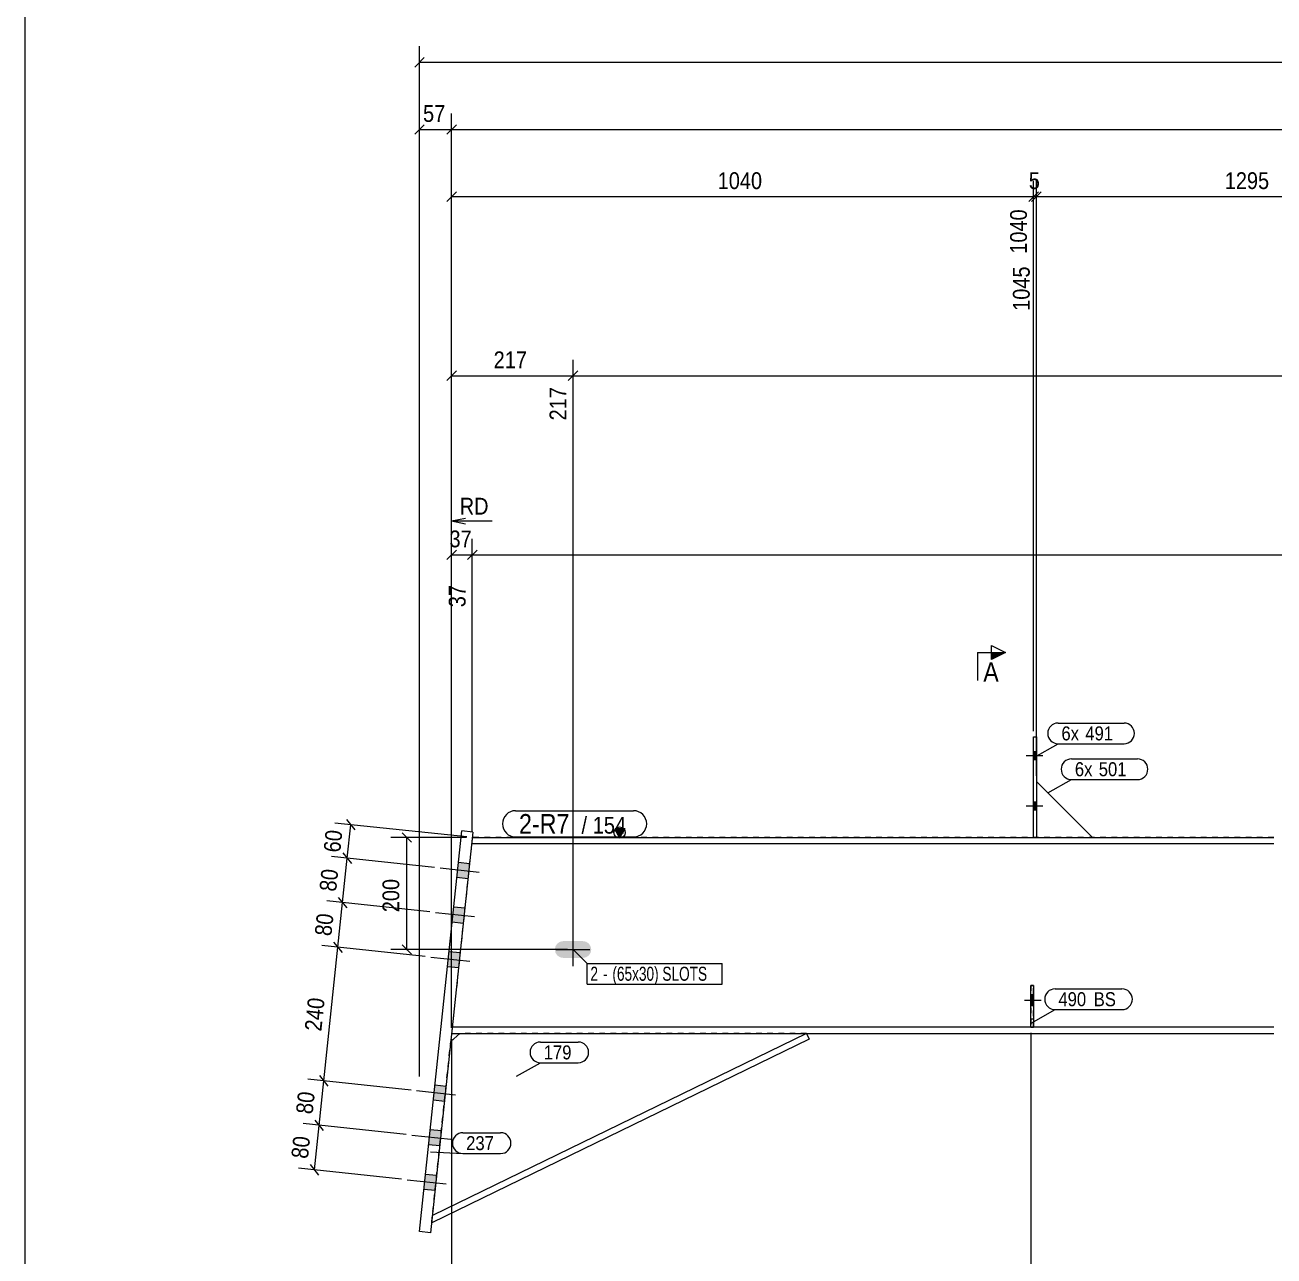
# Model space of a CAD drawing. Header units: millimetres. Extents: x 2 to 825, y 1 to 579.
# Drawn here: x 5 to 228.1, y 197.8 to 417.7 of the extents above; entities that cross this region are included whole.
import ezdxf

# ---------------------------------------------------------------- set-up
doc = ezdxf.new("R2010")
doc.units = ezdxf.units.MM
for name, pattern in [('XKITLINE00', [0]), ('XKITLINE01', [4, 1, -1, 1, -1]), ('XKITLINE02', [4, 2, -2])]:
    doc.linetypes.add(name, pattern=pattern)
for name, color, linetype, lineweight in [('Bolt', 3, 'Continuous', 0), ('BoltMark', 7, 'Continuous', 0), ('Dimensions', 7, 'Continuous', 0), ('DrawingSheet', 5, 'Continuous', 0), ('Part', 2, 'Continuous', 0), ('PartMark', 7, 'Continuous', 0), ('Section', 6, 'Continuous', 0)]:
    doc.layers.add(name, color=color, linetype=linetype, lineweight=lineweight)
doc.styles.add('ARIAL', font='ARIAL.TTF')
doc.styles.add('ARIAL_NARROW', font='ARIALN.TTF')

# ---------------------------------------------------------------- blocks, each defined once
blk = doc.blocks.new('*A4')
at = {"layer": 'Bolt'}
blk.add_hatch(color=3, dxfattribs=at).paths.add_polyline_path([(106.17, 252.54), (106.05, 251.97), (105.73, 251.48), (105.24, 251.15), (104.67, 251.04), (101.17, 251.04), (100.59, 251.15), (100.11, 251.48), (99.78, 251.97), (99.67, 252.54), (99.78, 253.11), (100.11, 253.6), (100.59, 253.93), (101.17, 254.04), (104.67, 254.04), (105.24, 253.93), (105.73, 253.6), (106.05, 253.11)], flags=17)
at = {"layer": 'Bolt', "color": 3, "linetype": 'XKITLINE00', "lineweight": 0}
for p, q in [((102.92, 249.54), (102.92, 255.54)), ((99.92, 252.54), (105.92, 252.54))]:
    blk.add_line(p, q, dxfattribs=at)
blk = doc.blocks.new('*A16')
at = {"layer": 'Bolt'}
for points in [[(185.2, 287.84), (185.7, 287.84), (185.7, 286.44), (185.2, 286.44)], [(185.2, 287.84), (185.7, 287.84), (185.7, 286.44), (185.2, 286.44)], [(185.2, 278.84), (185.7, 278.84), (185.7, 277.44), (185.2, 277.44)], [(185.2, 278.84), (185.7, 278.84), (185.7, 277.44), (185.2, 277.44)]]:
    blk.add_hatch(color=3, dxfattribs=at).paths.add_polyline_path(points, flags=17)
at = {"layer": 'Bolt', "color": 3, "linetype": 'XKITLINE00', "lineweight": 0}
for p, q in [((186.86, 287.14), (183.86, 287.14)), ((186.86, 287.14), (183.86, 287.14)), ((185.7, 287.84), (185.2, 287.84)), ((185.7, 287.84), (185.2, 287.84)), ((185.7, 286.44), (185.2, 286.44)), ((185.7, 286.44), (185.2, 286.44)), ((186.86, 278.14), (183.86, 278.14)), ((186.86, 278.14), (183.86, 278.14)), ((185.7, 278.84), (185.2, 278.84)), ((185.7, 278.84), (185.2, 278.84)), ((185.7, 277.44), (185.2, 277.44)), ((185.7, 277.44), (185.2, 277.44))]:
    blk.add_line(p, q, dxfattribs=at)
blk = doc.blocks.new('*A17')
at = {"layer": 'Bolt'}
blk.add_hatch(color=3, dxfattribs=at).paths.add_polyline_path([(185.2, 242.46), (184.7, 242.46), (184.7, 244.42), (185.2, 244.42)], flags=17)
at = {"layer": 'Bolt', "color": 3, "linetype": 'XKITLINE00', "lineweight": 0}
for p, q in [((186.55, 243.44), (183.55, 243.44)), ((185.2, 244.42), (184.7, 244.42)), ((185.2, 242.46), (184.7, 242.46))]:
    blk.add_line(p, q, dxfattribs=at)
blk = doc.blocks.new('*A18')
at = {"layer": 'Bolt', "color": 3, "linetype": 'XKITLINE02', "lineweight": 0}
for p, q in [((186.55, 243.44), (183.55, 243.44)), ((185.2, 244.42), (184.7, 244.42)), ((185.2, 242.46), (184.7, 242.46))]:
    blk.add_line(p, q, dxfattribs=at)
blk = doc.blocks.new('*A19')
at = {"layer": 'Bolt'}
for points in [[(84.14, 265.23), (82.15, 265.44), (82.44, 268.13), (84.43, 267.92)], [(84.14, 265.23), (82.15, 265.44), (82.44, 268.13), (84.43, 267.92)], [(83.3, 257.27), (81.31, 257.48), (81.6, 260.17), (83.59, 259.96)], [(83.3, 257.27), (81.31, 257.48), (81.6, 260.17), (83.59, 259.96)], [(82.46, 249.32), (80.48, 249.53), (80.76, 252.21), (82.75, 252)], [(82.46, 249.32), (80.48, 249.53), (80.76, 252.21), (82.75, 252)], [(79.95, 225.45), (77.96, 225.66), (78.24, 228.35), (80.23, 228.14)], [(79.95, 225.45), (77.96, 225.66), (78.24, 228.35), (80.23, 228.14)], [(79.11, 217.5), (77.12, 217.71), (77.4, 220.39), (79.39, 220.18)], [(79.11, 217.5), (77.12, 217.71), (77.4, 220.39), (79.39, 220.18)], [(78.27, 209.54), (76.28, 209.75), (76.56, 212.43), (78.55, 212.22)], [(78.27, 209.54), (76.28, 209.75), (76.56, 212.43), (78.55, 212.22)]]:
    blk.add_hatch(color=3, dxfattribs=at).paths.add_polyline_path(points, flags=17)
at = {"layer": 'Bolt', "color": 3, "linetype": 'XKITLINE00', "lineweight": 0}
for p, q in [((82.44, 268.13), (84.43, 267.92)), ((82.44, 268.13), (84.43, 267.92)), ((79.16, 267.11), (86.12, 266.38)), ((79.16, 267.11), (86.12, 266.38)), ((82.15, 265.44), (84.14, 265.23)), ((82.15, 265.44), (84.14, 265.23)), ((78.32, 259.16), (85.29, 258.42)), ((78.32, 259.16), (85.29, 258.42)), ((81.6, 260.17), (83.59, 259.96)), ((81.6, 260.17), (83.59, 259.96)), ((81.31, 257.48), (83.3, 257.27)), ((81.31, 257.48), (83.3, 257.27)), ((80.76, 252.21), (82.75, 252)), ((80.76, 252.21), (82.75, 252)), ((77.48, 251.2), (84.45, 250.47)), ((77.48, 251.2), (84.45, 250.47)), ((80.48, 249.53), (82.46, 249.32)), ((80.48, 249.53), (82.46, 249.32)), ((78.24, 228.35), (80.23, 228.14)), ((78.24, 228.35), (80.23, 228.14)), ((74.97, 227.33), (81.93, 226.6)), ((74.97, 227.33), (81.93, 226.6)), ((77.96, 225.66), (79.95, 225.45)), ((77.96, 225.66), (79.95, 225.45)), ((74.13, 219.38), (81.09, 218.64)), ((74.13, 219.38), (81.09, 218.64)), ((77.4, 220.39), (79.39, 220.18)), ((77.4, 220.39), (79.39, 220.18)), ((77.12, 217.71), (79.11, 217.5)), ((77.12, 217.71), (79.11, 217.5)), ((76.56, 212.43), (78.55, 212.22)), ((76.56, 212.43), (78.55, 212.22)), ((73.29, 211.42), (80.25, 210.69)), ((73.29, 211.42), (80.25, 210.69)), ((76.28, 209.75), (78.27, 209.54)), ((76.28, 209.75), (78.27, 209.54))]:
    blk.add_line(p, q, dxfattribs=at)
blk = doc.blocks.new('*A22')
at = {"layer": 'Part'}
blk.add_hatch(color=2, dxfattribs=at).paths.add_polyline_path([(110.42, 273.94), (112.02, 273.94), (111.22, 272.54)], flags=17)
at = {"layer": 'Part', "color": 7, "linetype": 'XKITLINE01', "lineweight": 0}
for p, q in [((84.91, 272.54), (81.22, 237.54)), ((228.1, 272.54), (84.91, 272.54))]:
    blk.add_line(p, q, dxfattribs=at)
at = {"layer": 'Part', "color": 2, "linetype": 'XKITLINE00', "lineweight": 0}
for p, q in [((84.91, 272.54), (228.1, 272.54)), ((111.22, 272.54), (110.42, 273.94)), ((110.42, 273.94), (112.02, 273.94)), ((112.02, 273.94), (111.22, 272.54)), ((228.1, 271.44), (84.8, 271.44)), ((81.22, 237.54), (228.1, 237.54)), ((228.1, 238.64), (81.34, 238.64))]:
    blk.add_line(p, q, dxfattribs=at)
blk.add_circle((111.22, 273.44), 1, dxfattribs=at)
blk = doc.blocks.new('*A39')
at = {"layer": 'Part', "color": 2, "linetype": 'XKITLINE00', "lineweight": 0}
for p, q in [((185.2, 272.54), (185.2, 290.54)), ((185.2, 290.54), (185.7, 290.54)), ((185.7, 290.54), (185.7, 272.54))]:
    blk.add_line(p, q, dxfattribs=at)
at = {"layer": 'Part', "color": 7, "linetype": 'XKITLINE01', "lineweight": 0}
blk.add_line((185.7, 272.54), (185.2, 272.54), dxfattribs=at)
blk = doc.blocks.new('*A40')
at = {"layer": 'Part', "color": 2, "linetype": 'XKITLINE00', "lineweight": 0}
blk.add_line((195.7, 272.54), (185.7, 282.54), dxfattribs=at)
at = {"layer": 'Part', "color": 7, "linetype": 'XKITLINE01', "lineweight": 0}
for p, q in [((185.7, 282.54), (185.7, 272.54)), ((185.7, 272.54), (195.7, 272.54))]:
    blk.add_line(p, q, dxfattribs=at)
blk = doc.blocks.new('*A41')
at = {"layer": 'Part', "color": 2, "linetype": 'XKITLINE00', "lineweight": 0}
for p, q in [((184.7, 238.64), (184.7, 246.14)), ((184.7, 246.14), (185.2, 246.14)), ((185.2, 246.14), (185.2, 238.64))]:
    blk.add_line(p, q, dxfattribs=at)
at = {"layer": 'Part', "color": 7, "linetype": 'XKITLINE01', "lineweight": 0}
for p, q in [((184.7, 240.14), (185.2, 240.14)), ((185.2, 238.64), (184.7, 238.64))]:
    blk.add_line(p, q, dxfattribs=at)
blk = doc.blocks.new('*A42')
at = {"layer": 'Part', "color": 7, "linetype": 'XKITLINE01', "lineweight": 0}
for p, q in [((184.7, 246.14), (184.7, 238.64)), ((185.2, 246.14), (184.7, 246.14)), ((185.2, 238.64), (185.2, 246.14)), ((184.7, 240.14), (185.2, 240.14)), ((184.7, 238.64), (185.2, 238.64))]:
    blk.add_line(p, q, dxfattribs=at)
blk = doc.blocks.new('*A43')
at = {"layer": 'Part', "color": 2, "linetype": 'XKITLINE00', "lineweight": 0}
for p, q in [((75.48, 202.14), (83.03, 273.74)), ((85.02, 273.53), (77.47, 201.93)), ((85.02, 273.53), (83.03, 273.74)), ((77.47, 201.93), (75.48, 202.14))]:
    blk.add_line(p, q, dxfattribs=at)
blk = doc.blocks.new('*A44')
at = {"layer": 'Part', "color": 2, "linetype": 'XKITLINE00', "lineweight": 0}
for p, q in [((145.1, 236.55), (77.66, 203.73)), ((144.62, 237.54), (77.79, 205.02)), ((81.07, 236.09), (82.68, 237.54)), ((144.62, 237.54), (145.1, 236.55))]:
    blk.add_line(p, q, dxfattribs=at)
at = {"layer": 'Part', "color": 7, "linetype": 'XKITLINE01', "lineweight": 0}
for p, q in [((144.62, 237.54), (82.68, 237.54)), ((77.66, 203.73), (81.07, 236.09))]:
    blk.add_line(p, q, dxfattribs=at)
blk = doc.blocks.new('*A125')
at = {"layer": 'DrawingSheet', "color": 5, "linetype": 'XKITLINE00', "lineweight": 0}
blk.add_line((5, 579), (5, 5), dxfattribs=at)
blk = doc.blocks.new('*A133')
at = {"layer": 'Dimensions', "color": 7, "linetype": 'XKITLINE00', "lineweight": 0}
for p, q in [((75.48, 229.83), (75.48, 413.89)), ((76.33, 411.89), (74.63, 410.19)), ((75.48, 411.04), (629.58, 411.04))]:
    blk.add_line(p, q, dxfattribs=at)
at = {"layer": 'Dimensions', "color": 3}
blk.add_point((75.48, 411.04), dxfattribs=at)
blk = doc.blocks.new('*A134')
at = {"layer": 'Dimensions', "color": 7, "linetype": 'XKITLINE00', "lineweight": 0}
for p, q in [((75.48, 229.83), (75.48, 401.89)), ((81.22, 238.54), (81.22, 401.89)), ((76.33, 399.89), (74.63, 398.19)), ((82.07, 399.89), (80.37, 398.19)), ((75.48, 399.04), (81.22, 399.04))]:
    blk.add_line(p, q, dxfattribs=at)
at = {"layer": 'Dimensions', "color": 3}
for p in [(75.48, 399.04), (81.22, 399.04)]:
    blk.add_point(p, dxfattribs=at)
at = {"layer": 'Dimensions', "color": 3, "style": 'ARIAL', "width": 0.85}
blk.add_text('57', height=3, dxfattribs=at).set_placement((76.12, 400.39))
blk = doc.blocks.new('*A135')
at = {"layer": 'Dimensions', "color": 7, "linetype": 'XKITLINE00', "lineweight": 0}
for p, q in [((83.92, 272.64), (60.36, 275.13)), ((62.44, 275.76), (63.95, 273.9)), ((62.57, 268.86), (63.2, 274.83)), ((78.17, 267.22), (59.74, 269.16)), ((61.81, 269.8), (63.32, 267.93))]:
    blk.add_line(p, q, dxfattribs=at)
at = {"layer": 'Dimensions', "color": 3}
for p in [(63.2, 274.83), (62.57, 268.86)]:
    blk.add_point(p, dxfattribs=at)
at = {"layer": 'Dimensions', "color": 3, "style": 'ARIAL', "width": 0.85}
blk.add_text('60', height=3, rotation=83.9784, dxfattribs=at).set_placement((61.31, 269.78))
blk = doc.blocks.new('*A136')
at = {"layer": 'Dimensions', "color": 7, "linetype": 'XKITLINE00', "lineweight": 0}
for p, q in [((83.91, 272.54), (70.37, 272.54)), ((72.37, 273.39), (74.07, 271.69)), ((73.22, 252.54), (73.22, 272.54)), ((101.92, 252.54), (70.37, 252.54)), ((72.37, 253.39), (74.07, 251.69))]:
    blk.add_line(p, q, dxfattribs=at)
at = {"layer": 'Dimensions', "color": 3}
for p in [(73.22, 272.54), (73.22, 252.54)]:
    blk.add_point(p, dxfattribs=at)
at = {"layer": 'Dimensions', "color": 3, "style": 'ARIAL', "width": 0.85}
blk.add_text('200', height=3, rotation=90.0002, dxfattribs=at).set_placement((71.87, 259.2))
blk = doc.blocks.new('*A137')
at = {"layer": 'PartMark', "color": 7, "linetype": 'XKITLINE00', "lineweight": 0}
for p, q in [((83.22, 219.8), (89.98, 219.8)), ((77.43, 216.4), (83.22, 216.1)), ((83.22, 216.1), (89.98, 216.1))]:
    blk.add_line(p, q, dxfattribs=at)
for centre, start, end in [((83.22, 217.95), 90, 270), ((89.98, 217.95), 270, 90)]:
    blk.add_arc(centre, 1.85, start, end, dxfattribs=at)
at = {"layer": 'PartMark', "color": 3, "style": 'ARIAL', "width": 0.85}
blk.add_text('237', height=2.5, dxfattribs=at).set_placement((83.82, 216.7))
blk = doc.blocks.new('*A138')
at = {"layer": 'Section'}
for points in [[(177.7, 305.61), (180.2, 305.61), (177.7, 304.36)], [(177.7, 184.43), (180.2, 183.18), (177.7, 183.18)]]:
    blk.add_hatch(color=3, dxfattribs=at).paths.add_polyline_path(points, flags=17)
at = {"layer": 'Section', "color": 3, "linetype": 'XKITLINE00', "lineweight": 0}
for p, q in [((177.7, 304.36), (177.7, 306.86)), ((177.7, 306.86), (180.2, 305.61)), ((180.2, 305.61), (177.7, 304.36)), ((180.2, 183.18), (177.7, 184.43)), ((177.7, 184.43), (177.7, 181.93)), ((180.2, 183.18), (177.7, 181.93))]:
    blk.add_line(p, q, dxfattribs=at)
at = {"layer": 'Section', "color": 1, "linetype": 'XKITLINE00', "lineweight": 0}
for p, q in [((175.2, 305.61), (175.2, 300.61)), ((175.2, 305.61), (180.2, 305.61)), ((175.2, 183.18), (175.2, 188.18)), ((175.2, 183.18), (180.2, 183.18))]:
    blk.add_line(p, q, dxfattribs=at)
at = {"layer": 'Section', "color": 7, "style": 'ARIAL', "width": 0.85}
for p in [(176.2, 300.36), (176.2, 184.93)]:
    blk.add_text('A', height=3.5, dxfattribs=at).set_placement(p)
blk = doc.blocks.new('*A141')
at = {"layer": 'Dimensions', "color": 7, "linetype": 'XKITLINE00', "lineweight": 0}
for p, q in [((73.13, 219.48), (54.7, 221.43)), ((56.7, 213.17), (57.53, 221.13)), ((56.78, 222.06), (58.29, 220.2)), ((72.29, 211.53), (53.86, 213.47)), ((55.94, 214.11), (57.45, 212.24))]:
    blk.add_line(p, q, dxfattribs=at)
at = {"layer": 'Dimensions', "color": 3}
for p in [(57.53, 221.13), (56.7, 213.17)]:
    blk.add_point(p, dxfattribs=at)
at = {"layer": 'Dimensions', "color": 3, "style": 'ARIAL', "width": 0.85}
blk.add_text('80', height=3, rotation=83.9784, dxfattribs=at).set_placement((55.54, 215.08))
blk = doc.blocks.new('*A142')
at = {"layer": 'Dimensions', "color": 7, "linetype": 'XKITLINE00', "lineweight": 0}
for p, q in [((57.62, 230.02), (59.13, 228.15)), ((73.97, 227.44), (55.54, 229.38)), ((57.53, 221.13), (58.37, 229.08)), ((73.13, 219.48), (54.7, 221.43)), ((56.78, 222.06), (58.29, 220.2))]:
    blk.add_line(p, q, dxfattribs=at)
at = {"layer": 'Dimensions', "color": 3}
for p in [(58.37, 229.08), (57.53, 221.13)]:
    blk.add_point(p, dxfattribs=at)
at = {"layer": 'Dimensions', "color": 3, "style": 'ARIAL', "width": 0.85}
blk.add_text('80', height=3, rotation=83.9784, dxfattribs=at).set_placement((56.38, 223.04))
blk = doc.blocks.new('*A143')
at = {"layer": 'Dimensions', "color": 7, "linetype": 'XKITLINE00', "lineweight": 0}
for p, q in [((76.49, 251.31), (58.06, 253.25)), ((58.37, 229.08), (60.89, 252.95)), ((60.14, 253.88), (61.65, 252.02)), ((57.62, 230.02), (59.13, 228.15)), ((73.97, 227.44), (55.54, 229.38))]:
    blk.add_line(p, q, dxfattribs=at)
at = {"layer": 'Dimensions', "color": 3}
for p in [(60.89, 252.95), (58.37, 229.08)]:
    blk.add_point(p, dxfattribs=at)
at = {"layer": 'Dimensions', "color": 3, "style": 'ARIAL', "width": 0.85}
blk.add_text('240', height=3, rotation=83.9784, dxfattribs=at).set_placement((57.94, 237.84))
blk = doc.blocks.new('*A144')
at = {"layer": 'Dimensions', "color": 7, "linetype": 'XKITLINE00', "lineweight": 0}
for p, q in [((77.33, 259.26), (58.9, 261.21)), ((60.98, 261.84), (62.49, 259.97)), ((60.89, 252.95), (61.73, 260.91)), ((76.49, 251.31), (58.06, 253.25)), ((60.14, 253.88), (61.65, 252.02))]:
    blk.add_line(p, q, dxfattribs=at)
at = {"layer": 'Dimensions', "color": 3}
for p in [(61.73, 260.91), (60.89, 252.95)]:
    blk.add_point(p, dxfattribs=at)
at = {"layer": 'Dimensions', "color": 3, "style": 'ARIAL', "width": 0.85}
blk.add_text('80', height=3, rotation=83.9784, dxfattribs=at).set_placement((59.73, 254.86))
blk = doc.blocks.new('*A145')
at = {"layer": 'Dimensions', "color": 7, "linetype": 'XKITLINE00', "lineweight": 0}
for p, q in [((78.17, 267.22), (59.74, 269.16)), ((61.73, 260.91), (62.57, 268.86)), ((61.81, 269.8), (63.32, 267.93)), ((77.33, 259.26), (58.9, 261.21)), ((60.98, 261.84), (62.49, 259.97))]:
    blk.add_line(p, q, dxfattribs=at)
at = {"layer": 'Dimensions', "color": 3}
for p in [(62.57, 268.86), (61.73, 260.91)]:
    blk.add_point(p, dxfattribs=at)
at = {"layer": 'Dimensions', "color": 3, "style": 'ARIAL', "width": 0.85}
blk.add_text('80', height=3, rotation=83.9784, dxfattribs=at).set_placement((60.57, 262.81))
blk = doc.blocks.new('*A146')
at = {"layer": 'Dimensions', "color": 7, "linetype": 'XKITLINE00', "lineweight": 0}
for p, q in [((81.22, 238.54), (81.22, 401.89)), ((82.07, 399.89), (80.37, 398.19)), ((81.22, 399.04), (627.59, 399.04))]:
    blk.add_line(p, q, dxfattribs=at)
at = {"layer": 'Dimensions', "color": 3}
blk.add_point((81.22, 399.04), dxfattribs=at)
blk = doc.blocks.new('*A159')
at = {"layer": 'Dimensions', "color": 7, "linetype": 'XKITLINE00', "lineweight": 0}
for p, q in [((81.22, 238.54), (81.22, 357.89)), ((102.92, 253.54), (102.92, 357.89)), ((82.07, 355.89), (80.37, 354.19)), ((81.22, 355.04), (102.92, 355.04)), ((103.76, 355.89), (102.07, 354.19))]:
    blk.add_line(p, q, dxfattribs=at)
at = {"layer": 'Dimensions', "color": 3}
for p in [(81.22, 355.04), (102.92, 355.04)]:
    blk.add_point(p, dxfattribs=at)
at = {"layer": 'Dimensions', "color": 3, "style": 'ARIAL', "width": 0.85}
blk.add_text('217', height=3, dxfattribs=at).set_placement((88.73, 356.39))
blk.add_text('217', height=3, rotation=90.0002, dxfattribs=at).set_placement((101.72, 347.06))
blk = doc.blocks.new('*A160')
at = {"layer": 'Dimensions', "color": 7, "linetype": 'XKITLINE00', "lineweight": 0}
for p, q in [((102.92, 253.54), (102.92, 357.89)), ((103.76, 355.89), (102.07, 354.19)), ((102.92, 355.04), (605.58, 355.04))]:
    blk.add_line(p, q, dxfattribs=at)
at = {"layer": 'Dimensions', "color": 3}
blk.add_point((102.92, 355.04), dxfattribs=at)
blk = doc.blocks.new('*A162')
at = {"layer": 'Dimensions', "color": 7, "linetype": 'XKITLINE00', "lineweight": 0}
for p, q in [((81.22, 236.54), (81.22, 156.64)), ((184.7, 237.64), (184.7, 156.64)), ((82.07, 159.89), (80.37, 158.19)), ((81.22, 159.04), (184.7, 159.04)), ((185.55, 159.89), (183.85, 158.19))]:
    blk.add_line(p, q, dxfattribs=at)
at = {"layer": 'Dimensions', "color": 3}
for p in [(81.22, 159.04), (184.7, 159.04)]:
    blk.add_point(p, dxfattribs=at)
at = {"layer": 'Dimensions', "color": 3, "style": 'ARIAL', "width": 0.85}
blk.add_text('1035', height=3, rotation=90.0002, dxfattribs=at).set_placement((183.5, 160.34))
blk.add_text('1035', height=3, dxfattribs=at).set_placement((128.51, 160.39))
blk = doc.blocks.new('*A163')
at = {"layer": 'Dimensions', "color": 7, "linetype": 'XKITLINE00', "lineweight": 0}
for p, q in [((184.7, 237.64), (184.7, 156.64)), ((261.4, 237.64), (261.4, 156.64)), ((185.55, 159.89), (183.85, 158.19)), ((184.7, 159.04), (261.4, 159.04)), ((262.25, 159.89), (260.55, 158.19))]:
    blk.add_line(p, q, dxfattribs=at)
at = {"layer": 'Dimensions', "color": 3}
for p in [(184.7, 159.04), (261.4, 159.04)]:
    blk.add_point(p, dxfattribs=at)
at = {"layer": 'Dimensions', "color": 3, "style": 'ARIAL', "width": 0.85}
blk.add_text('2335', height=3, rotation=90.0002, dxfattribs=at).set_placement((260.2, 160.34))
blk.add_text('1300', height=3, dxfattribs=at).set_placement((218.6, 160.39))
blk = doc.blocks.new('*A175')
at = {"layer": 'Dimensions', "color": 7, "linetype": 'XKITLINE00', "lineweight": 0}
for p, q in [((81.22, 238.54), (81.22, 333.54)), ((83.72, 329.54), (81.22, 329.04)), ((83.72, 328.54), (81.22, 329.04)), ((88.44, 329.04), (81.22, 329.04)), ((81.22, 238.54), (81.22, 325.89)), ((84.91, 273.54), (84.91, 325.89)), ((82.07, 323.89), (80.37, 322.19)), ((85.76, 323.89), (84.07, 322.19)), ((81.22, 323.04), (84.91, 323.04))]:
    blk.add_line(p, q, dxfattribs=at)
at = {"layer": 'Dimensions', "color": 7}
blk.add_point((81.22, 329.04), dxfattribs=at)
at = {"layer": 'Dimensions', "color": 3}
for p in [(81.22, 323.04), (84.91, 323.04)]:
    blk.add_point(p, dxfattribs=at)
at = {"layer": 'Dimensions', "color": 3, "style": 'ARIAL', "width": 0.85}
for s, p in [('RD', (82.67, 330.24)), ('37', (80.84, 324.39))]:
    blk.add_text(s, height=3, dxfattribs=at).set_placement(p)
blk.add_text('37', height=3, rotation=90.0002, dxfattribs=at).set_placement((83.71, 313.69))
blk = doc.blocks.new('*A176')
at = {"layer": 'Dimensions', "color": 7, "linetype": 'XKITLINE00', "lineweight": 0}
for p, q in [((84.91, 273.54), (84.91, 325.89)), ((85.76, 323.89), (84.07, 322.19)), ((84.91, 323.04), (614.96, 323.04))]:
    blk.add_line(p, q, dxfattribs=at)
at = {"layer": 'Dimensions', "color": 3}
blk.add_point((84.91, 323.04), dxfattribs=at)
blk = doc.blocks.new('*A181')
at = {"layer": 'BoltMark', "color": 7, "linetype": 'XKITLINE00', "lineweight": 0}
for p, q in [((102.92, 252.54), (105.42, 250.06)), ((105.42, 250.06), (129.54, 250.06)), ((105.42, 246.36), (105.42, 250.06)), ((129.54, 246.36), (129.54, 250.06)), ((105.42, 246.36), (129.54, 246.36))]:
    blk.add_line(p, q, dxfattribs=at)
at = {"layer": 'BoltMark', "color": 3, "style": 'ARIAL_NARROW', "width": 0.85}
for s, p in [('2', (106.02, 246.96)), ('-', (108.29, 246.96)), ('(65x30) SLOTS', (109.95, 246.96))]:
    blk.add_text(s, height=2.5, dxfattribs=at).set_placement(p)
blk = doc.blocks.new('*A182')
at = {"layer": 'PartMark', "color": 7, "linetype": 'XKITLINE00', "lineweight": 0}
for p, q in [((97.08, 236.01), (103.85, 236.01)), ((92.84, 229.92), (97.08, 232.31)), ((97.08, 232.31), (103.85, 232.31))]:
    blk.add_line(p, q, dxfattribs=at)
for centre, start, end in [((97.08, 234.16), 90, 270), ((103.85, 234.16), 270, 90)]:
    blk.add_arc(centre, 1.85, start, end, dxfattribs=at)
at = {"layer": 'PartMark', "color": 3, "style": 'ARIAL', "width": 0.85}
blk.add_text('179', height=2.5, dxfattribs=at).set_placement((97.68, 232.91))
blk = doc.blocks.new('*A188')
at = {"layer": 'PartMark', "color": 7, "linetype": 'XKITLINE00', "lineweight": 0}
for p, q in [((92.66, 277.34), (113.72, 277.34)), ((92.66, 272.64), (113.72, 272.64))]:
    blk.add_line(p, q, dxfattribs=at)
for centre, start, end in [((92.66, 274.99), 90, 270), ((113.72, 274.99), 270, 90)]:
    blk.add_arc(centre, 2.35, start, end, dxfattribs=at)
at = {"layer": 'PartMark', "color": 1, "style": 'ARIAL', "width": 0.85}
blk.add_text('2-R7', height=3.5, dxfattribs=at).set_placement((93.26, 273.24))
at = {"layer": 'PartMark', "color": 3, "style": 'ARIAL', "width": 0.85}
for s, p in [('/', (104.43, 273.24)), ('154', (106.44, 273.24))]:
    blk.add_text(s, height=3, dxfattribs=at).set_placement(p)
blk = doc.blocks.new('*A189')
at = {"layer": 'PartMark', "color": 7, "linetype": 'XKITLINE00', "lineweight": 0}
for p, q in [((191.97, 286.6), (203.76, 286.6)), ((187.73, 280.51), (191.97, 282.9)), ((191.97, 282.9), (203.76, 282.9))]:
    blk.add_line(p, q, dxfattribs=at)
for centre, start, end in [((191.97, 284.75), 90, 270), ((203.76, 284.75), 270, 90)]:
    blk.add_arc(centre, 1.85, start, end, dxfattribs=at)
at = {"layer": 'PartMark', "color": 3, "style": 'ARIAL', "width": 0.85}
for s, p in [('6x', (192.57, 283.5)), ('501', (196.84, 283.5))]:
    blk.add_text(s, height=2.5, dxfattribs=at).set_placement(p)
blk = doc.blocks.new('*A190')
at = {"layer": 'PartMark', "color": 7, "linetype": 'XKITLINE00', "lineweight": 0}
for p, q in [((189.57, 293), (201.36, 293)), ((185.33, 286.91), (189.57, 289.3)), ((189.57, 289.3), (201.36, 289.3))]:
    blk.add_line(p, q, dxfattribs=at)
for centre, start, end in [((189.57, 291.15), 90, 270), ((201.36, 291.15), 270, 90)]:
    blk.add_arc(centre, 1.85, start, end, dxfattribs=at)
at = {"layer": 'PartMark', "color": 3, "style": 'ARIAL', "width": 0.85}
for s, p in [('6x', (190.17, 289.9)), ('491', (194.44, 289.9))]:
    blk.add_text(s, height=2.5, dxfattribs=at).set_placement(p)
blk = doc.blocks.new('*A194')
at = {"layer": 'PartMark', "color": 7, "linetype": 'XKITLINE00', "lineweight": 0}
for p, q in [((189.03, 245.51), (200.99, 245.51)), ((184.79, 239.41), (189.03, 241.81)), ((189.03, 241.81), (200.99, 241.81))]:
    blk.add_line(p, q, dxfattribs=at)
for centre, start, end in [((189.03, 243.66), 90, 270), ((200.99, 243.66), 270, 90)]:
    blk.add_arc(centre, 1.85, start, end, dxfattribs=at)
at = {"layer": 'PartMark', "color": 3, "style": 'ARIAL', "width": 0.85}
for s, p in [('490', (189.63, 242.41)), ('BS', (195.94, 242.41))]:
    blk.add_text(s, height=2.5, dxfattribs=at).set_placement(p)
blk = doc.blocks.new('*A197')
at = {"layer": 'Dimensions', "color": 7, "linetype": 'XKITLINE00', "lineweight": 0}
for p, q in [((81.22, 238.54), (81.22, 389.89)), ((185.2, 291.54), (185.2, 389.89)), ((82.07, 387.89), (80.37, 386.19)), ((81.22, 387.04), (185.2, 387.04)), ((186.05, 387.89), (184.35, 386.19))]:
    blk.add_line(p, q, dxfattribs=at)
at = {"layer": 'Dimensions', "color": 3}
for p in [(81.22, 387.04), (185.2, 387.04)]:
    blk.add_point(p, dxfattribs=at)
at = {"layer": 'Dimensions', "color": 3, "style": 'ARIAL', "width": 0.85}
blk.add_text('1040', height=3, dxfattribs=at).set_placement((128.76, 388.39))
blk.add_text('1040', height=3, rotation=90.0002, dxfattribs=at).set_placement((184, 376.84))
blk = doc.blocks.new('*A198')
at = {"layer": 'Dimensions', "color": 7, "linetype": 'XKITLINE00', "lineweight": 0}
for p, q in [((185.2, 291.54), (185.2, 389.89)), ((185.7, 283.54), (185.7, 389.89)), ((186.05, 387.89), (184.35, 386.19)), ((186.55, 387.89), (184.85, 386.19)), ((185.2, 387.04), (185.7, 387.04))]:
    blk.add_line(p, q, dxfattribs=at)
at = {"layer": 'Dimensions', "color": 3}
for p in [(185.2, 387.04), (185.7, 387.04)]:
    blk.add_point(p, dxfattribs=at)
at = {"layer": 'Dimensions', "color": 3, "style": 'ARIAL', "width": 0.85}
blk.add_text('5', height=3, dxfattribs=at).set_placement((184.34, 388.39))
blk.add_text('1045', height=3, rotation=90.0002, dxfattribs=at).set_placement((184.5, 366.64))
blk = doc.blocks.new('*A199')
at = {"layer": 'Dimensions', "color": 7, "linetype": 'XKITLINE00', "lineweight": 0}
for p, q in [((185.7, 283.54), (185.7, 389.89)), ((261.9, 291.54), (261.9, 389.89)), ((186.55, 387.89), (184.85, 386.19)), ((185.7, 387.04), (261.9, 387.04)), ((262.75, 387.89), (261.05, 386.19))]:
    blk.add_line(p, q, dxfattribs=at)
at = {"layer": 'Dimensions', "color": 3}
for p in [(185.7, 387.04), (261.9, 387.04)]:
    blk.add_point(p, dxfattribs=at)
at = {"layer": 'Dimensions', "color": 3, "style": 'ARIAL', "width": 0.85}
blk.add_text('1295', height=3, dxfattribs=at).set_placement((219.35, 388.39))
blk.add_text('2340', height=3, rotation=90.0002, dxfattribs=at).set_placement((260.7, 376.84))

msp = doc.modelspace()

# ---------------------------------------------------------------- block references
at = {"lineweight": 0}
for name in ['*A125', '*A133', '*A134', '*A146', '*A197', '*A198', '*A199', '*A159', '*A160', '*A175', '*A176', '*A138', '*A190', '*A39', '*A16', '*A189', '*A40', '*A188', '*A135', '*A136', '*A43', '*A145', '*A19', '*A144', '*A4', '*A143', '*A181', '*A41', '*A42', '*A194', '*A17', '*A18', '*A44', '*A162', '*A163', '*A182', '*A142', '*A141', '*A137']:
    msp.add_blockref(name, (0, 0), dxfattribs=at)
at = {"layer": 'Part', "lineweight": 0}
msp.add_blockref('*A22', (0, 0), dxfattribs=at)

doc.saveas('drawing.dxf')
